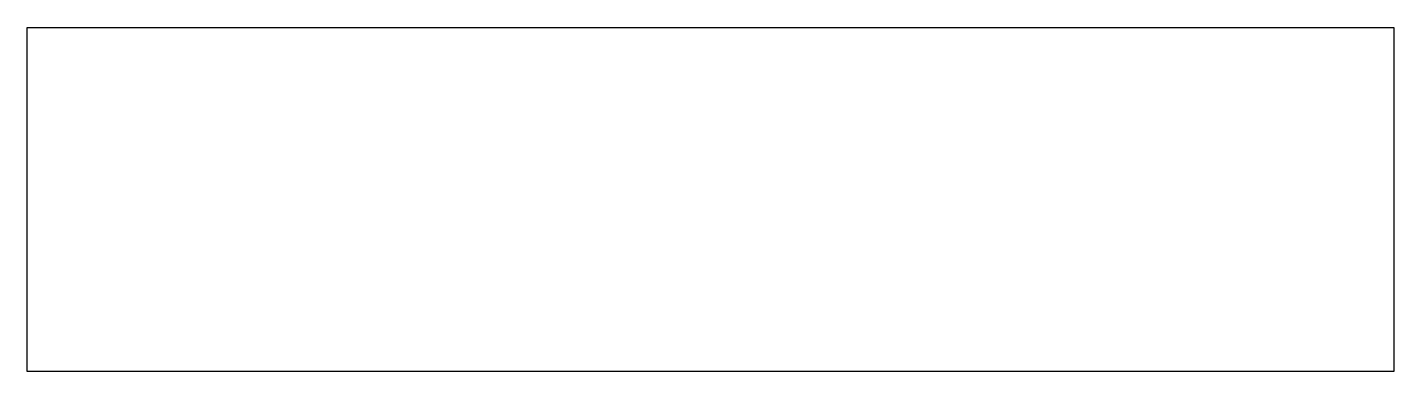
# Model space of a CAD drawing. Header units: millimetres. Extents: x 0 to 163, y 0 to 41.
import ezdxf

# ---------------------------------------------------------------- set-up
doc = ezdxf.new("R2010")
doc.units = ezdxf.units.MM
doc.layers.get('0').update_dxf_attribs({"linetype": 'CONTINUOUS'})

msp = doc.modelspace()

# ---------------------------------------------------------------- linework, layer by layer
msp.add_lwpolyline([(163.341, 0), (0, 0), (0, 41.153), (163.341, 41.153)], close=True)

doc.saveas('drawing.dxf')
